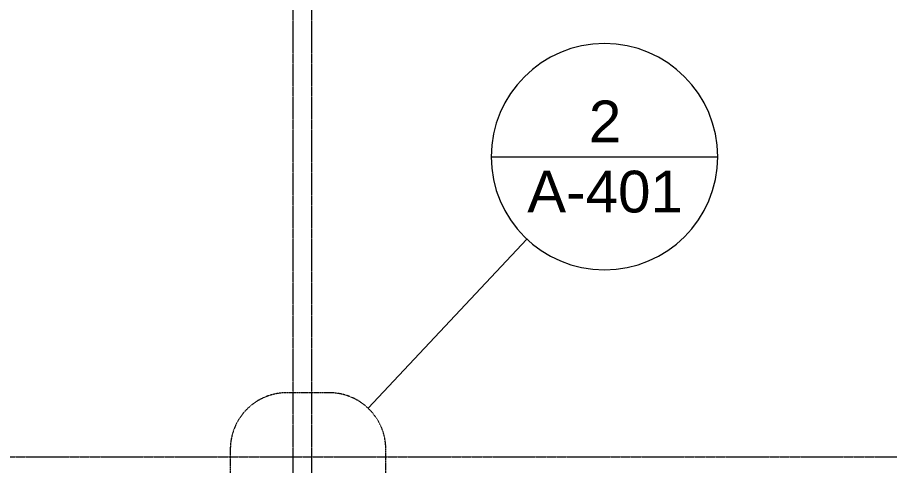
# Model space of a CAD drawing. Header units: inches. Extents: x -55396 to -733, y -290 to 853.
# Drawn here: x -18981.1 to -18611.5, y 254.4 to 444.4 of the extents above; entities that cross this region are included whole.
import ezdxf

# ---------------------------------------------------------------- set-up
doc = ezdxf.new("R2010")
doc.units = ezdxf.units.IN
doc.header["$MEASUREMENT"] = 0
doc.linetypes.add('Dash Dot 3_16_', pattern=[0.3125, 0.1875, -0.0625, 0, -0.0625])
doc.linetypes.add('Grid Line 1_2_', pattern=[0.875, 0.5, -0.125, 0.125, -0.125])
for name, color, linetype, lineweight in [('A-ANNO-SYMB', 150, 'Continuous', 9), ('A-FLOR-LEVL', 51, 'Continuous', 9), ('S-GRID', 1, 'Continuous', 9)]:
    doc.layers.add(name, color=color, linetype=linetype, lineweight=lineweight)
doc.styles.add('Arial', font='arial.ttf', dxfattribs={"height": 23.60479})
doc.styles.add('Arial_2', font='arial.ttf', dxfattribs={"height": 17.703593})

# ---------------------------------------------------------------- blocks, each defined once
blk = doc.blocks.new('Section - Callout Head-19020-Section 7')
at = {"layer": 'A-ANNO-SYMB'}
blk.add_line((22871.23, 385.36), (22967.23, 385.36), dxfattribs=at)
for start, end in [(0, 180), (180, 360)]:
    blk.add_arc((22919.23, 385.36), 48, start, end, dxfattribs=at)

msp = doc.modelspace()

# ---------------------------------------------------------------- linework, layer by layer
at = {"layer": 'A-ANNO-SYMB'}
msp.add_line((-18832.51, 278.74), (-18765.19, 350.38), dxfattribs=at)
at = {"layer": 'A-ANNO-SYMB', "linetype": 'Dash Dot 3_16_'}
for p, q in [((-18848.95, 285.25), (-18866.87, 285.25)), ((-18890.87, 261.25), (-18890.87, -5.63)), ((-18824.95, -5.63), (-18824.95, 261.25))]:
    msp.add_line(p, q, dxfattribs=at)
for centre, start, end in [((-18866.87, 261.25), 90, 180), ((-18848.95, 261.25), 0, 90)]:
    msp.add_arc(centre, 24, start, end, dxfattribs=at)
at = {"layer": 'S-GRID', "linetype": 'Grid Line 1_2_'}
for p, q in [((-18864.25, -273.16), (-18864.25, 738.66)), ((-18864.25, -273.16), (-18864.25, 738.66)), ((-18856.25, -273.16), (-18856.25, 738.66)), ((-18856.25, -273.16), (-18856.25, 738.66))]:
    msp.add_line(p, q, dxfattribs=at)

# ---------------------------------------------------------------- block references
at = {"layer": 'A-ANNO-SYMB'}
msp.add_blockref('Section - Callout Head-19020-Section 7', (-41651.55, 0), dxfattribs=at)

# ---------------------------------------------------------------- texts
at = {"layer": 'A-ANNO-SYMB', "attachment_point": 2, "line_spacing_factor": 0.938532, "style": 'Arial_2'}
for s, insert, char_height, width in [('2', (-18732.04, 409.18), 17.7, 16.416), ('A-401', (-18732.04, 379.41), 17.704, 78.624)]:
    msp.add_mtext(s, dxfattribs=dict(at, insert=insert, char_height=char_height, width=width))
at = {"layer": 'A-FLOR-LEVL', "insert": (-18446.88, 287.84), "char_height": 23.605, "width": 189.792, "attachment_point": 3, "line_spacing_factor": 0.938532, "style": 'Arial', "bg_fill": 3, "box_fill_scale": 1.25, "bg_fill_color": 0, "bg_fill_transparency": 0}
msp.add_mtext('Mezzanine', dxfattribs=at)

# ---------------------------------------------------------------- next in the draw order: linework, layer by layer
at = {"layer": 'A-FLOR-LEVL', "linetype": 'Grid Line 1_2_'}
msp.add_line((-21289.95, 258), (-18424.18, 258), dxfattribs=at)

doc.saveas('drawing.dxf')
